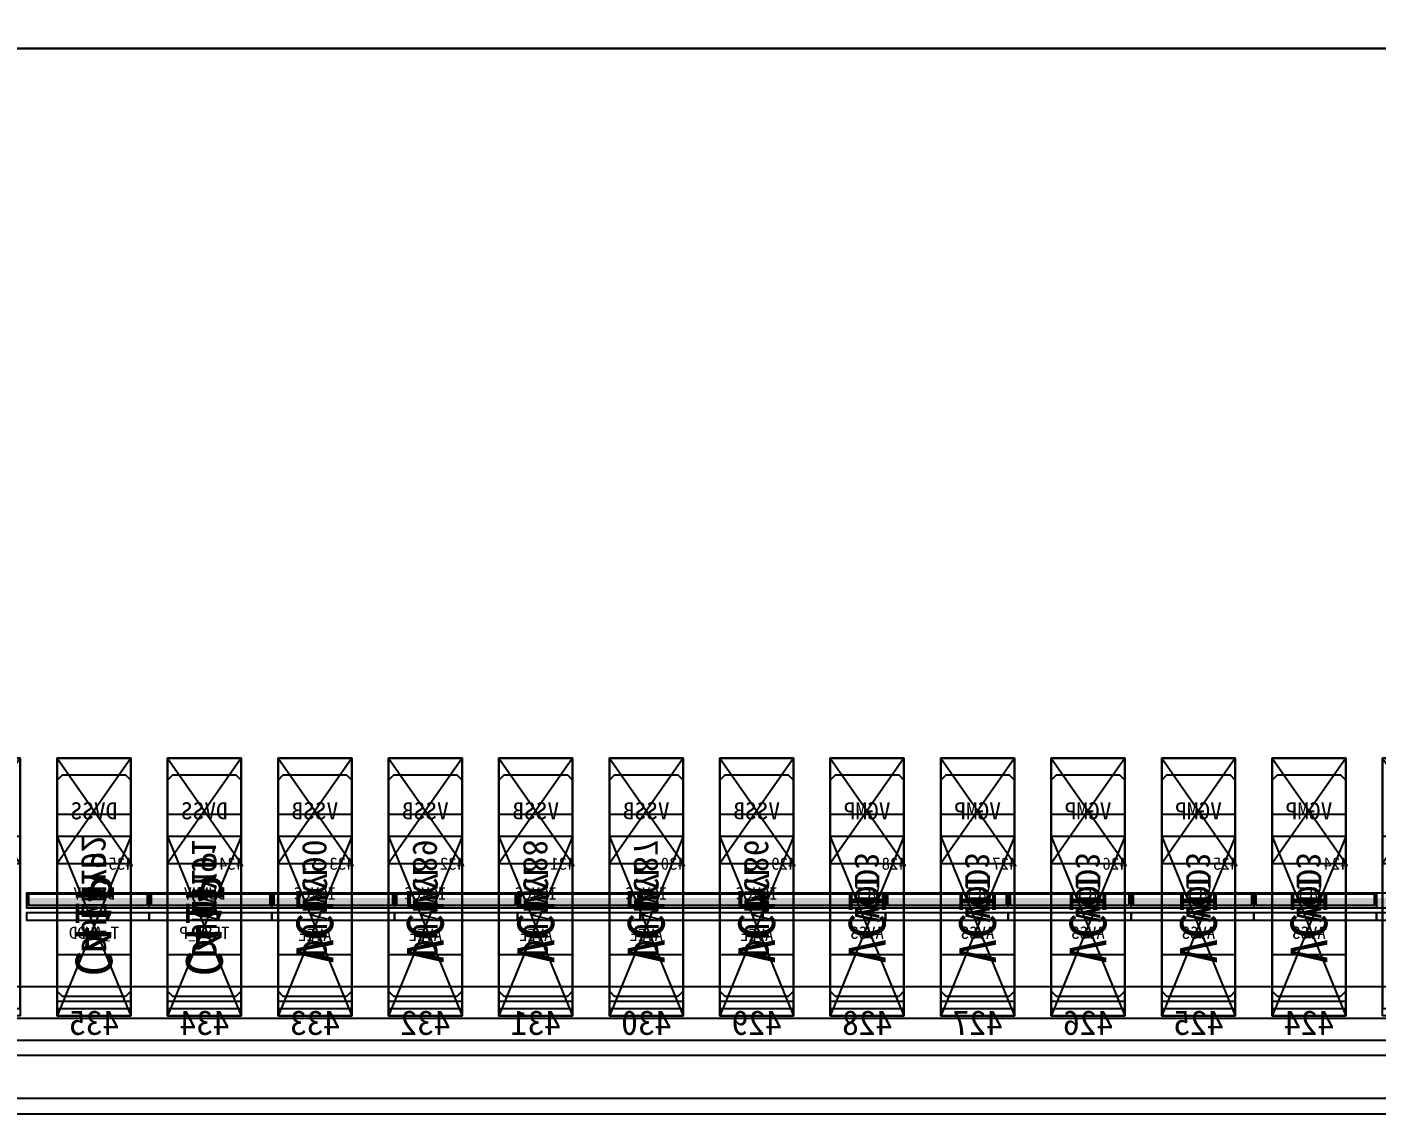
# Model space of a CAD drawing. Header units: millimetres. Extents: x 427 to 2444, y 137 to 817.
# Drawn here: x 1129.747 to 1130.297, y 300.775 to 301.218 of the extents above; entities that cross this region are included whole.
import ezdxf
from ezdxf.enums import TextEntityAlignment as Align

# ---------------------------------------------------------------- set-up
doc = ezdxf.new("R2010")
doc.units = ezdxf.units.MM
for name, color, linetype in [('L0', 211, 'Continuous'), ('L102', 91, 'Continuous'), ('L114', 213, 'Continuous'), ('L240', 60, 'Continuous'), ('L241', 200, 'Continuous'), ('L242', 51, 'Continuous'), ('L245', 53, 'Continuous'), ('L246', 93, 'Continuous'), ('L59', 140, 'Continuous'), ('L63', 4, 'Continuous'), ('L98', 150, 'Continuous')]:
    doc.layers.add(name, color=color, linetype=linetype)
doc.styles.add('txt', font='simhei.ttf')

# ---------------------------------------------------------------- blocks, each defined once
blk = doc.blocks.new('HX8394_F_PAD')
at = {"layer": 'L0'}
blk.add_lwpolyline([(-13.86, -0.4025), (-13.86, 0.4025), (13.86, 0.4025), (13.86, -0.4025), (-13.86, -0.4025)], close=True, dxfattribs=at)
at = {"layer": 'L241'}
blk.add_lwpolyline([(-13.9, -0.435), (-13.9, 0.435), (13.9, 0.435), (13.9, -0.435), (-13.9, -0.435)], close=True, dxfattribs=at)
at = {"layer": 'L242'}
for points in [[(5.3645, -0.3935), (5.3625, -0.3915), (5.3625, -0.3055), (5.3645, -0.3035), (5.3905, -0.3035), (5.3925, -0.3055), (5.3925, -0.3915), (5.3905, -0.3935), (5.3645, -0.3935)], [(5.4095, -0.3935), (5.4075, -0.3915), (5.4075, -0.3055), (5.4095, -0.3035), (5.4355, -0.3035), (5.4375, -0.3055), (5.4375, -0.3915), (5.4355, -0.3935), (5.4095, -0.3935)], [(5.4545, -0.3935), (5.4525, -0.3915), (5.4525, -0.3055), (5.4545, -0.3035), (5.4805, -0.3035), (5.4825, -0.3055), (5.4825, -0.3915), (5.4805, -0.3935), (5.4545, -0.3935)], [(5.4995, -0.3935), (5.4975, -0.3915), (5.4975, -0.3055), (5.4995, -0.3035), (5.5255, -0.3035), (5.5275, -0.3055), (5.5275, -0.3915), (5.5255, -0.3935), (5.4995, -0.3935)], [(5.5445, -0.3935), (5.5425, -0.3915), (5.5425, -0.3055), (5.5445, -0.3035), (5.5705, -0.3035), (5.5725, -0.3055), (5.5725, -0.3915), (5.5705, -0.3935), (5.5445, -0.3935)], [(5.5895, -0.3935), (5.5875, -0.3915), (5.5875, -0.3055), (5.5895, -0.3035), (5.6155, -0.3035), (5.6175, -0.3055), (5.6175, -0.3915), (5.6155, -0.3935), (5.5895, -0.3935)], [(5.6345, -0.3935), (5.6325, -0.3915), (5.6325, -0.3055), (5.6345, -0.3035), (5.6605, -0.3035), (5.6625, -0.3055), (5.6625, -0.3915), (5.6605, -0.3935), (5.6345, -0.3935)], [(5.6795, -0.3935), (5.6775, -0.3915), (5.6775, -0.3055), (5.6795, -0.3035), (5.7055, -0.3035), (5.7075, -0.3055), (5.7075, -0.3915), (5.7055, -0.3935), (5.6795, -0.3935)], [(5.7245, -0.3935), (5.7225, -0.3915), (5.7225, -0.3055), (5.7245, -0.3035), (5.7505, -0.3035), (5.7525, -0.3055), (5.7525, -0.3915), (5.7505, -0.3935), (5.7245, -0.3935)], [(5.7695, -0.3935), (5.7675, -0.3915), (5.7675, -0.3055), (5.7695, -0.3035), (5.7955, -0.3035), (5.7975, -0.3055), (5.7975, -0.3915), (5.7955, -0.3935), (5.7695, -0.3935)], [(5.8145, -0.3935), (5.8125, -0.3915), (5.8125, -0.3055), (5.8145, -0.3035), (5.8405, -0.3035), (5.8425, -0.3055), (5.8425, -0.3915), (5.8405, -0.3935), (5.8145, -0.3935)], [(5.8595, -0.3935), (5.8575, -0.3915), (5.8575, -0.3055), (5.8595, -0.3035), (5.8855, -0.3035), (5.8875, -0.3055), (5.8875, -0.3915), (5.8855, -0.3935), (5.8595, -0.3935)]]:
    blk.add_lwpolyline(points, close=True, dxfattribs=at)
at = {"layer": 'L240', "style": 'txt'}
for s, p in [('C41P', (5.8275, -0.3485)), ('C41P', (5.8725, -0.3485)), ('VDD3', (5.3775, -0.3485)), ('VDD3', (5.4225, -0.3485)), ('VDD3', (5.4675, -0.3485)), ('VDD3', (5.5125, -0.3485)), ('VDD3', (5.5575, -0.3485)), ('VCL', (5.6025, -0.3485)), ('VCL', (5.6475, -0.3485)), ('VCL', (5.6925, -0.3485)), ('VCL', (5.7375, -0.3485)), ('VCL', (5.7825, -0.3485))]:
    blk.add_text(s, height=0.01, rotation=90, dxfattribs=at).set_placement(p, align=Align.MIDDLE_CENTER)
blk = doc.blocks.new('NTBUMP_73X30')
at = {"color": 5, "linetype": 'Continuous'}
blk.add_lwpolyline([(-0.015, 0.04), (0.015, -0.033), (0.015, 0.04), (-0.015, -0.033)], dxfattribs=at)
at = {"layer": 'L242', "color": 5}
blk.add_lwpolyline([(-0.015, -0.033), (-0.015, 0.04), (0.015, 0.04), (0.015, -0.033), (-0.015, -0.033)], close=True, dxfattribs=at)
blk = doc.blocks.new('ILI9881C_AA_NTBUMP_PM_875UM')
at = {"layer": 'L241'}
blk.add_lwpolyline([(-13.92, -0.4375), (-13.92, 0.4375), (13.92, 0.4375), (13.92, -0.4375), (-13.92, -0.4375)], close=True, dxfattribs=at)
for p in [(5.3775, -0.3645), (5.4225, -0.3645), (5.4675, -0.3645), (5.5125, -0.3645), (5.5575, -0.3645), (5.6025, -0.3645), (5.6475, -0.3645), (5.6925, -0.3645), (5.7375, -0.3645), (5.7825, -0.3645), (5.8275, -0.3645), (5.8725, -0.3645)]:
    blk.add_blockref('NTBUMP_73X30', p)
at = {"layer": 'L246', "style": 'txt'}
for s, p in [('C41P', (5.8275, -0.361)), ('C41P', (5.8725, -0.361)), ('VCI', (5.3775, -0.361)), ('VCI', (5.4225, -0.361)), ('VCI', (5.4675, -0.361)), ('VCI', (5.5125, -0.361)), ('VCI', (5.5575, -0.361)), ('VCL', (5.6025, -0.361)), ('VCL', (5.6475, -0.361)), ('VCL', (5.6925, -0.361)), ('VCL', (5.7375, -0.361)), ('VCL', (5.7825, -0.361))]:
    blk.add_text(s, height=0.015, rotation=90, dxfattribs=at).set_placement(p, align=Align.MIDDLE_CENTER)
for s, p in [('424', (5.3775, -0.400279)), ('425', (5.4225, -0.400279)), ('426', (5.4675, -0.400279)), ('427', (5.5125, -0.400279)), ('428', (5.5575, -0.400279)), ('429', (5.6025, -0.400279)), ('430', (5.6475, -0.400279)), ('431', (5.6925, -0.400279)), ('432', (5.7375, -0.400279)), ('433', (5.7825, -0.400279)), ('434', (5.8275, -0.400279)), ('435', (5.8725, -0.400279))]:
    blk.add_text(s, height=0.01, dxfattribs=at).set_placement(p, align=Align.MIDDLE_CENTER)
blk = doc.blocks.new('INPUT_BUMP')
at = {"layer": 'L102'}
for points in [[(0.014, 0.04), (0.014, 0.041), (0.015, 0.041), (0.015, 0.04), (0.014, 0.04)], [(0.014, 0.039), (0.014, 0.04), (0.015, 0.04), (0.015, 0.039), (0.014, 0.039)], [(0.015, 0.04), (0.015, 0.041), (0.016, 0.041), (0.016, 0.04), (0.015, 0.04)], [(0.015, 0.039), (0.015, 0.04), (0.016, 0.04), (0.016, 0.039), (0.015, 0.039)]]:
    blk.add_lwpolyline(points, close=True, dxfattribs=at)
at = {"layer": 'L242'}
blk.add_lwpolyline([(0, 0.01), (0, 0.08), (0.03, 0.08), (0.03, 0.01), (0, 0.01)], close=True, dxfattribs=at)
blk = doc.blocks.new('JD9365Z_PAD_20170829_Y880')
at = {"layer": 'L241'}
blk.add_lwpolyline([(-13.95, -0.41), (-13.95, 0.41), (13.95, 0.41), (13.95, -0.41), (-13.95, -0.41)], close=True, dxfattribs=at)
at = {"row_count": 1, "column_count": 554, "row_spacing": 0.08, "column_spacing": 0.045}
blk.add_blockref('INPUT_BUMP', (-12.4575, -0.401), dxfattribs=at)
at = {"layer": 'L240', "style": 'txt'}
for s, p in [('AVSS', (5.3775, -0.360167)), ('AVSS', (5.4225, -0.360167)), ('AVSS', (5.4675, -0.360167)), ('AVSS', (5.5125, -0.360167)), ('AVSS', (5.5575, -0.360167)), ('AVEE', (5.6025, -0.361)), ('AVEE', (5.6475, -0.361)), ('AVEE', (5.6925, -0.361)), ('AVEE', (5.7375, -0.361)), ('AVEE', (5.7825, -0.361)), ('TEST_P', (5.8275, -0.360167)), ('T_AVDD', (5.8725, -0.360167))]:
    blk.add_text(s, height=0.005, dxfattribs=at).set_placement(p, align=Align.MIDDLE_CENTER)
blk = doc.blocks.new('NV3052C3P_BUMP_ORI_20190911')
at = {"layer": 'L241'}
blk.add_lwpolyline([(-13.8, -0.398), (-13.8, 0.398), (13.8, 0.398), (13.8, -0.398), (-13.8, -0.398)], close=True, dxfattribs=at)
at = {"layer": 'L242'}
for points in [[(5.3625, -0.385), (5.3625, -0.337), (5.3925, -0.337), (5.3925, -0.385), (5.3625, -0.385)], [(5.4075, -0.385), (5.4075, -0.337), (5.4375, -0.337), (5.4375, -0.385), (5.4075, -0.385)], [(5.4525, -0.385), (5.4525, -0.337), (5.4825, -0.337), (5.4825, -0.385), (5.4525, -0.385)], [(5.4975, -0.385), (5.4975, -0.337), (5.5275, -0.337), (5.5275, -0.385), (5.4975, -0.385)], [(5.5425, -0.385), (5.5425, -0.337), (5.5725, -0.337), (5.5725, -0.385), (5.5425, -0.385)], [(5.5875, -0.385), (5.5875, -0.337), (5.6175, -0.337), (5.6175, -0.385), (5.5875, -0.385)], [(5.6325, -0.385), (5.6325, -0.337), (5.6625, -0.337), (5.6625, -0.385), (5.6325, -0.385)], [(5.6775, -0.385), (5.6775, -0.337), (5.7075, -0.337), (5.7075, -0.385), (5.6775, -0.385)], [(5.7225, -0.385), (5.7225, -0.337), (5.7525, -0.337), (5.7525, -0.385), (5.7225, -0.385)], [(5.7675, -0.385), (5.7675, -0.337), (5.7975, -0.337), (5.7975, -0.385), (5.7675, -0.385)], [(5.8125, -0.385), (5.8125, -0.337), (5.8425, -0.337), (5.8425, -0.385), (5.8125, -0.385)], [(5.8575, -0.385), (5.8575, -0.337), (5.8875, -0.337), (5.8875, -0.385), (5.8575, -0.385)]]:
    blk.add_lwpolyline(points, close=True, dxfattribs=at)
at = {"layer": 'L245', "style": 'txt'}
for s, p in [('VCI', (5.377473, -0.360167)), ('VCI', (5.422473, -0.360167)), ('VCI', (5.467473, -0.360167)), ('VCI', (5.512473, -0.360167)), ('VCI', (5.557473, -0.360167)), ('IOVCC', (5.602473, -0.360167)), ('IOVCC', (5.647473, -0.360167)), ('IOVCC', (5.692473, -0.360167)), ('IOVCC', (5.737473, -0.360167)), ('IOVCC', (5.782473, -0.360167)), ('DUMMY', (5.827473, -0.360167)), ('DUMMY', (5.872473, -0.360167))]:
    blk.add_text(s, height=0.005, dxfattribs=at).set_placement(p, align=Align.MIDDLE_CENTER)
blk = doc.blocks.new('BUMP_30_76')
at = {"layer": 'L242'}
blk.add_lwpolyline([(-0.015, -0.0195), (-0.015, 0.0565), (0.015, 0.0565), (0.015, -0.0195), (-0.015, -0.0195)], close=True, dxfattribs=at)
blk = doc.blocks.new('FL11283_A_OTHER')
at = {"layer": 'L102'}
blk.add_lwpolyline([(0, 0), (0, 0.41), (13.86, 0.41), (13.86, 0), (0, 0)], close=True, dxfattribs=at)
at = {"layer": 'L241'}
blk.add_lwpolyline([(-13.86, -0.41), (-13.86, 0.41), (13.86, 0.41), (13.86, 0.404), (-13.854, 0.404), (-13.854, -0.404), (13.854, -0.404), (13.854, 0.404), (13.86, 0.404), (13.86, -0.41), (-13.86, -0.41)], close=True, dxfattribs=at)
at = {"layer": 'L59'}
for points in [[(-13.86, -0.41), (-13.86, 0.41), (13.86, 0.41), (13.86, -0.41), (-13.86, -0.41)], [(0, -0.41), (0, 0), (13.86, 0), (13.86, -0.41), (0, -0.41)]]:
    blk.add_lwpolyline(points, close=True, dxfattribs=at)
for p in [(5.3775, -0.3685), (5.4225, -0.3685), (5.4675, -0.3685), (5.5125, -0.3685), (5.5575, -0.3685), (5.6025, -0.3685), (5.6475, -0.3685), (5.6925, -0.3685), (5.7375, -0.3685), (5.7825, -0.3685), (5.8275, -0.3685), (5.8725, -0.3685)]:
    blk.add_blockref('BUMP_30_76', p)
at = {"layer": 'L102', "style": 'txt'}
for s, p in [('DUMMY86', (5.6025, -0.346)), ('DUMMY87', (5.6475, -0.346)), ('DUMMY88', (5.6925, -0.346)), ('DUMMY89', (5.7375, -0.346)), ('DUMMY90', (5.7825, -0.346)), ('DUMMY91', (5.8275, -0.346)), ('DUMMY92', (5.8725, -0.344334)), ('VCI', (5.3775, -0.346)), ('VCI', (5.4225, -0.346)), ('VCI', (5.4675, -0.346)), ('VCI', (5.5125, -0.346)), ('VCI', (5.5575, -0.346))]:
    blk.add_text(s, height=0.01, rotation=90, dxfattribs=at).set_placement(p, align=Align.MIDDLE_CENTER)
blk = doc.blocks.new('GC9702_ANALOG_PAD_BUMP')
at = {"color": 5, "linetype": 'Continuous'}
blk.add_lwpolyline([(-0.015, 0.0215), (0.015, -0.0215), (0.015, 0.0215), (-0.015, -0.0215)], dxfattribs=at)
at = {"layer": 'L242', "color": 5}
blk.add_lwpolyline([(-0.015, -0.0215), (-0.015, 0.0215), (0.015, 0.0215), (0.015, -0.0215), (-0.015, -0.0215)], close=True, dxfattribs=at)
blk = doc.blocks.new('GC9702_BUMP_NOCOMPENSATION')
at = {"layer": 'L114', "const_width": 0.004}
for points in [[(5.3, -0.378), (5.35, -0.378)], [(5.3, -0.378), (5.35, -0.378)], [(5.3, -0.378), (5.35, -0.378)], [(5.3, -0.378), (5.35, -0.378)], [(5.35, -0.378), (5.4, -0.378)], [(5.35, -0.378), (5.4, -0.378)], [(5.35, -0.378), (5.4, -0.378)], [(5.35, -0.378), (5.4, -0.378)], [(5.4, -0.378), (5.45, -0.378)], [(5.4, -0.378), (5.45, -0.378)], [(5.4, -0.378), (5.45, -0.378)], [(5.4, -0.378), (5.45, -0.378)], [(5.45, -0.378), (5.5, -0.378)], [(5.45, -0.378), (5.5, -0.378)], [(5.45, -0.378), (5.5, -0.378)], [(5.45, -0.378), (5.5, -0.378)], [(5.5, -0.378), (5.55, -0.378)], [(5.5, -0.378), (5.55, -0.378)], [(5.5, -0.378), (5.55, -0.378)], [(5.5, -0.378), (5.55, -0.378)], [(5.55, -0.378), (5.6, -0.378)], [(5.55, -0.378), (5.6, -0.378)], [(5.55, -0.378), (5.6, -0.378)], [(5.55, -0.378), (5.6, -0.378)], [(5.6, -0.378), (5.65, -0.378)], [(5.6, -0.378), (5.65, -0.378)], [(5.6, -0.378), (5.65, -0.378)], [(5.6, -0.378), (5.65, -0.378)], [(5.65, -0.378), (5.7, -0.378)], [(5.65, -0.378), (5.7, -0.378)], [(5.65, -0.378), (5.7, -0.378)], [(5.65, -0.378), (5.7, -0.378)], [(5.7, -0.378), (5.75, -0.378)], [(5.7, -0.378), (5.75, -0.378)], [(5.7, -0.378), (5.75, -0.378)], [(5.7, -0.378), (5.75, -0.378)], [(5.75, -0.378), (5.8, -0.378)], [(5.75, -0.378), (5.8, -0.378)], [(5.75, -0.378), (5.8, -0.378)], [(5.75, -0.378), (5.8, -0.378)], [(5.8, -0.378), (5.85, -0.378)], [(5.8, -0.378), (5.85, -0.378)], [(5.8, -0.378), (5.85, -0.378)], [(5.8, -0.378), (5.85, -0.378)], [(5.85, -0.378), (5.9, -0.378)], [(5.85, -0.378), (5.9, -0.378)], [(5.85, -0.378), (5.9, -0.378)], [(5.85, -0.378), (5.9, -0.378)]]:
    blk.add_lwpolyline(points, dxfattribs=at)
at = {"layer": 'L114'}
for points in [[(5.3, -0.38), (5.3, -0.374), (5.35, -0.374), (5.35, -0.38), (5.3, -0.38)], [(5.3, -0.38), (5.3, -0.374), (5.35, -0.374), (5.35, -0.38), (5.3, -0.38)], [(5.35, -0.38), (5.35, -0.374), (5.4, -0.374), (5.4, -0.38), (5.35, -0.38)], [(5.35, -0.38), (5.35, -0.374), (5.4, -0.374), (5.4, -0.38), (5.35, -0.38)], [(5.35074, -0.379), (5.35074, -0.37443), (5.39918, -0.37443), (5.39918, -0.379), (5.35074, -0.379)], [(5.35074, -0.379), (5.35074, -0.37443), (5.39918, -0.37443), (5.39918, -0.379), (5.35074, -0.379)], [(5.4, -0.38), (5.4, -0.374), (5.45, -0.374), (5.45, -0.38), (5.4, -0.38)], [(5.4, -0.38), (5.4, -0.374), (5.45, -0.374), (5.45, -0.38), (5.4, -0.38)], [(5.40074, -0.379), (5.40074, -0.37443), (5.44918, -0.37443), (5.44918, -0.379), (5.40074, -0.379)], [(5.40074, -0.379), (5.40074, -0.37443), (5.44918, -0.37443), (5.44918, -0.379), (5.40074, -0.379)], [(5.45, -0.38), (5.45, -0.374), (5.5, -0.374), (5.5, -0.38), (5.45, -0.38)], [(5.45, -0.38), (5.45, -0.374), (5.5, -0.374), (5.5, -0.38), (5.45, -0.38)], [(5.45074, -0.379), (5.45074, -0.37443), (5.49918, -0.37443), (5.49918, -0.379), (5.45074, -0.379)], [(5.45074, -0.379), (5.45074, -0.37443), (5.49918, -0.37443), (5.49918, -0.379), (5.45074, -0.379)], [(5.5, -0.38), (5.5, -0.374), (5.55, -0.374), (5.55, -0.38), (5.5, -0.38)], [(5.5, -0.38), (5.5, -0.374), (5.55, -0.374), (5.55, -0.38), (5.5, -0.38)], [(5.50074, -0.379), (5.50074, -0.37443), (5.54918, -0.37443), (5.54918, -0.379), (5.50074, -0.379)], [(5.50074, -0.379), (5.50074, -0.37443), (5.54918, -0.37443), (5.54918, -0.379), (5.50074, -0.379)], [(5.55, -0.38), (5.55, -0.374), (5.6, -0.374), (5.6, -0.38), (5.55, -0.38)], [(5.55, -0.38), (5.55, -0.374), (5.6, -0.374), (5.6, -0.38), (5.55, -0.38)], [(5.55074, -0.379), (5.55074, -0.37443), (5.59918, -0.37443), (5.59918, -0.379), (5.55074, -0.379)], [(5.55074, -0.379), (5.55074, -0.37443), (5.59918, -0.37443), (5.59918, -0.379), (5.55074, -0.379)], [(5.6, -0.38), (5.6, -0.374), (5.65, -0.374), (5.65, -0.38), (5.6, -0.38)], [(5.6, -0.38), (5.6, -0.374), (5.65, -0.374), (5.65, -0.38), (5.6, -0.38)], [(5.60074, -0.379), (5.60074, -0.37443), (5.64918, -0.37443), (5.64918, -0.379), (5.60074, -0.379)], [(5.60074, -0.379), (5.60074, -0.37443), (5.64918, -0.37443), (5.64918, -0.379), (5.60074, -0.379)], [(5.65, -0.38), (5.65, -0.374), (5.7, -0.374), (5.7, -0.38), (5.65, -0.38)], [(5.65, -0.38), (5.65, -0.374), (5.7, -0.374), (5.7, -0.38), (5.65, -0.38)], [(5.65074, -0.379), (5.65074, -0.37443), (5.69918, -0.37443), (5.69918, -0.379), (5.65074, -0.379)], [(5.65074, -0.379), (5.65074, -0.37443), (5.69918, -0.37443), (5.69918, -0.379), (5.65074, -0.379)], [(5.7, -0.38), (5.7, -0.374), (5.75, -0.374), (5.75, -0.38), (5.7, -0.38)], [(5.7, -0.38), (5.7, -0.374), (5.75, -0.374), (5.75, -0.38), (5.7, -0.38)], [(5.70074, -0.379), (5.70074, -0.37443), (5.74918, -0.37443), (5.74918, -0.379), (5.70074, -0.379)], [(5.70074, -0.379), (5.70074, -0.37443), (5.74918, -0.37443), (5.74918, -0.379), (5.70074, -0.379)], [(5.75, -0.38), (5.75, -0.374), (5.8, -0.374), (5.8, -0.38), (5.75, -0.38)], [(5.75, -0.38), (5.75, -0.374), (5.8, -0.374), (5.8, -0.38), (5.75, -0.38)], [(5.75074, -0.379), (5.75074, -0.37443), (5.79918, -0.37443), (5.79918, -0.379), (5.75074, -0.379)], [(5.75074, -0.379), (5.75074, -0.37443), (5.79918, -0.37443), (5.79918, -0.379), (5.75074, -0.379)], [(5.8, -0.38), (5.8, -0.374), (5.85, -0.374), (5.85, -0.38), (5.8, -0.38)], [(5.8, -0.38), (5.8, -0.374), (5.85, -0.374), (5.85, -0.38), (5.8, -0.38)], [(5.80074, -0.379), (5.80074, -0.37443), (5.84918, -0.37443), (5.84918, -0.379), (5.80074, -0.379)], [(5.80074, -0.379), (5.80074, -0.37443), (5.84918, -0.37443), (5.84918, -0.379), (5.80074, -0.379)], [(5.85, -0.38), (5.85, -0.374), (5.9, -0.374), (5.9, -0.38), (5.85, -0.38)], [(5.85, -0.38), (5.85, -0.374), (5.9, -0.374), (5.9, -0.38), (5.85, -0.38)], [(5.85074, -0.379), (5.85074, -0.37443), (5.89918, -0.37443), (5.89918, -0.379), (5.85074, -0.379)], [(5.85074, -0.379), (5.85074, -0.37443), (5.89918, -0.37443), (5.89918, -0.379), (5.85074, -0.379)]]:
    blk.add_lwpolyline(points, close=True, dxfattribs=at)
at = {"layer": 'L241'}
for points in [[(5.3, -0.385), (5.3, -0.382), (5.35, -0.382), (5.35, -0.385), (5.3, -0.385)], [(5.3, -0.385), (5.3, -0.382), (5.35, -0.382), (5.35, -0.385), (5.3, -0.385)], [(5.35, -0.385), (5.35, -0.382), (5.4, -0.382), (5.4, -0.385), (5.35, -0.385)], [(5.35, -0.385), (5.35, -0.382), (5.4, -0.382), (5.4, -0.385), (5.35, -0.385)], [(5.4, -0.385), (5.4, -0.382), (5.45, -0.382), (5.45, -0.385), (5.4, -0.385)], [(5.4, -0.385), (5.4, -0.382), (5.45, -0.382), (5.45, -0.385), (5.4, -0.385)], [(5.45, -0.385), (5.45, -0.382), (5.5, -0.382), (5.5, -0.385), (5.45, -0.385)], [(5.45, -0.385), (5.45, -0.382), (5.5, -0.382), (5.5, -0.385), (5.45, -0.385)], [(5.5, -0.385), (5.5, -0.382), (5.55, -0.382), (5.55, -0.385), (5.5, -0.385)], [(5.5, -0.385), (5.5, -0.382), (5.55, -0.382), (5.55, -0.385), (5.5, -0.385)], [(5.55, -0.385), (5.55, -0.382), (5.6, -0.382), (5.6, -0.385), (5.55, -0.385)], [(5.55, -0.385), (5.55, -0.382), (5.6, -0.382), (5.6, -0.385), (5.55, -0.385)], [(5.6, -0.385), (5.6, -0.382), (5.65, -0.382), (5.65, -0.385), (5.6, -0.385)], [(5.6, -0.385), (5.6, -0.382), (5.65, -0.382), (5.65, -0.385), (5.6, -0.385)], [(5.65, -0.385), (5.65, -0.382), (5.7, -0.382), (5.7, -0.385), (5.65, -0.385)], [(5.65, -0.385), (5.65, -0.382), (5.7, -0.382), (5.7, -0.385), (5.65, -0.385)], [(5.7, -0.385), (5.7, -0.382), (5.75, -0.382), (5.75, -0.385), (5.7, -0.385)], [(5.7, -0.385), (5.7, -0.382), (5.75, -0.382), (5.75, -0.385), (5.7, -0.385)], [(5.75, -0.385), (5.75, -0.382), (5.8, -0.382), (5.8, -0.385), (5.75, -0.385)], [(5.75, -0.385), (5.75, -0.382), (5.8, -0.382), (5.8, -0.385), (5.75, -0.385)], [(5.8, -0.385), (5.8, -0.382), (5.85, -0.382), (5.85, -0.385), (5.8, -0.385)], [(5.8, -0.385), (5.8, -0.382), (5.85, -0.382), (5.85, -0.385), (5.8, -0.385)], [(5.85, -0.385), (5.85, -0.382), (5.9, -0.382), (5.9, -0.385), (5.85, -0.385)], [(5.85, -0.385), (5.85, -0.382), (5.9, -0.382), (5.9, -0.385), (5.85, -0.385)]]:
    blk.add_lwpolyline(points, close=True, dxfattribs=at)
at = {"row_count": 1, "column_count": 554, "row_spacing": 0.043, "column_spacing": 0.045}
blk.add_blockref('GC9702_ANALOG_PAD_BUMP', (-12.4425, -0.3405), dxfattribs=at)
at = {"layer": 'L114', "style": 'txt'}
for s, p in [('424', (5.3665, -0.362)), ('425', (5.4115, -0.362)), ('426', (5.4565, -0.362)), ('427', (5.5015, -0.362)), ('428', (5.5465, -0.362)), ('429', (5.5915, -0.362)), ('430', (5.6365, -0.362)), ('431', (5.6815, -0.362)), ('432', (5.7265, -0.362)), ('433', (5.7715, -0.362)), ('434', (5.8165, -0.362)), ('435', (5.8615, -0.362))]:
    blk.add_text(s, height=0.005, dxfattribs=at).set_placement(p, align=Align.MIDDLE_CENTER)
at = {"layer": 'L98', "style": 'txt'}
for s, p in [('VGMP', (5.3775, -0.3405)), ('VGMP', (5.4225, -0.3405)), ('VGMP', (5.4675, -0.3405)), ('VGMP', (5.5125, -0.3405)), ('VGMP', (5.5575, -0.3405)), ('VSSB', (5.6025, -0.3405)), ('VSSB', (5.6475, -0.3405)), ('VSSB', (5.6925, -0.3405)), ('VSSB', (5.7375, -0.3405)), ('VSSB', (5.7825, -0.3405)), ('DVSS', (5.8275, -0.3405)), ('DVSS', (5.8725, -0.3405))]:
    blk.add_text(s, height=0.007, dxfattribs=at).set_placement(p, align=Align.MIDDLE_CENTER)
blk = doc.blocks.new('IC_GDS_ALL')
for name, p in [('ILI9881C_AA_NTBUMP_PM_875UM', (0, 0)), ('HX8394_F_PAD', (0, 0.004)), ('GC9702_BUMP_NOCOMPENSATION', (0, 0.0265)), ('NV3052C3P_BUMP_ORI_20190911', (0, 0.0125)), ('JD9365Z_PAD_20170829_Y880', (0, -0.0035)), ('FL11283_A_OTHER', (0, -0.0035))]:
    blk.add_blockref(name, p)
blk = doc.blocks.new('INPUT_PAD')
at = {"layer": 'L63'}
blk.add_lwpolyline([(0.01, -0.043), (0.01, 0.062), (0.04, 0.062), (0.04, -0.043), (0.01, -0.043)], close=True, dxfattribs=at)
blk = doc.blocks.new('IC_PAD_ALL')
at = {"row_count": 1, "column_count": 554, "row_spacing": 0.109, "column_spacing": 0.045}
blk.add_blockref('INPUT_PAD', (1.18, 0), dxfattribs=at)
blk = doc.blocks.new('IC_ALL')
at = {"yscale": -1, "rotation": 180}
blk.add_blockref('IC_GDS_ALL', (14, 0.4375), dxfattribs=at)
blk.add_blockref('IC_PAD_ALL', (0.3525, 0.083))
blk = doc.blocks.new('IC_FPC_OLB_ALL')
blk.add_blockref('IC_ALL', (1.188, 1.0245))

msp = doc.modelspace()

# ---------------------------------------------------------------- block references
msp.add_blockref('IC_FPC_OLB_ALL', (1120.45883, 299.75037))

doc.saveas('drawing.dxf')
